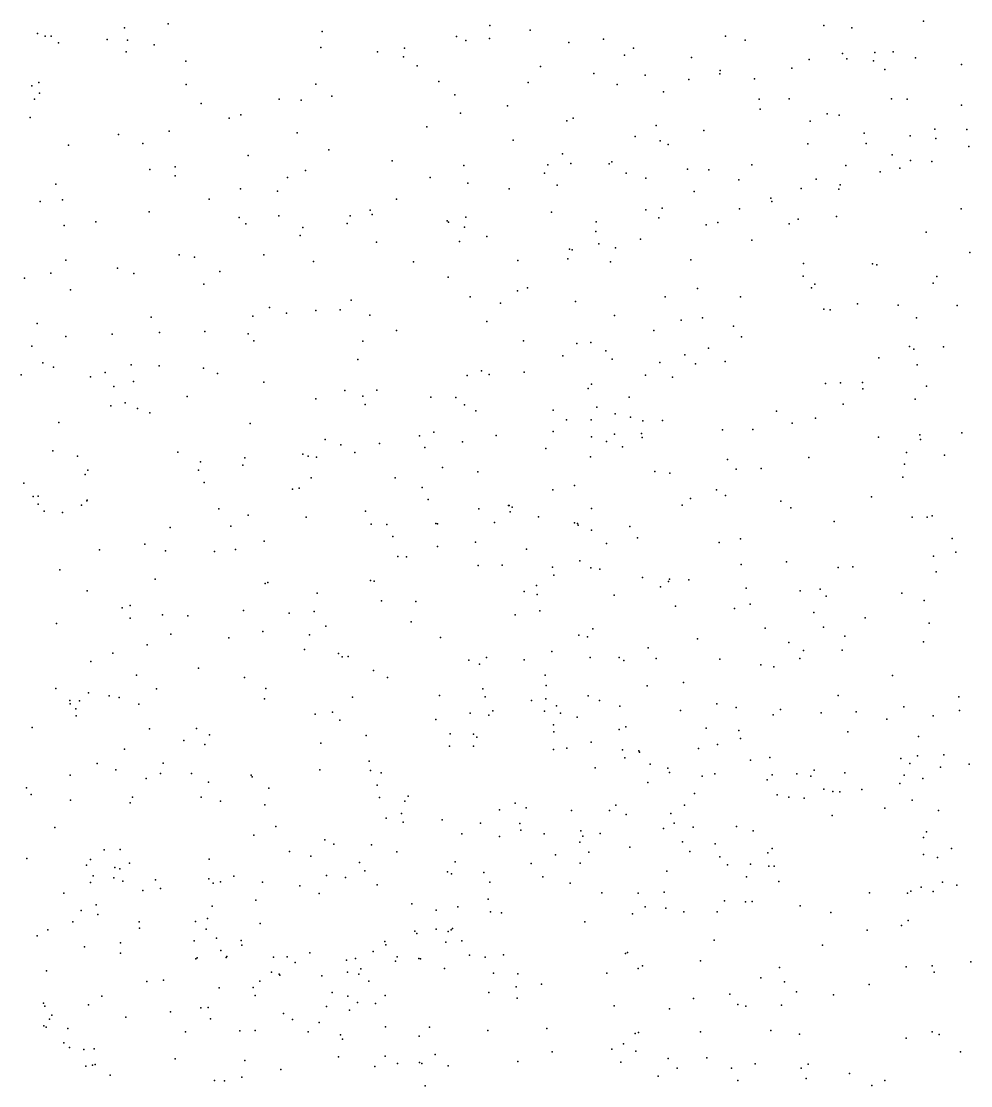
# Model space of a CAD drawing. Header units: metres. Extents: x -25 to 25, y -27.8 to 27.8.
# Drawn here: x 2.906 to 4.452, y 6.963 to 8.697 of the extents above; entities that cross this region are included whole.
import ezdxf

# ---------------------------------------------------------------- set-up
doc = ezdxf.new("R2010")
doc.units = ezdxf.units.M

msp = doc.modelspace()

# ---------------------------------------------------------------- linework, layer by layer
for p in [(3.1455, 8.6923, 18.7561), (3.6692, 8.69, 5.329), (4.2132, 8.6898, 4.2409), (4.3752, 8.6966, -15.7924), (2.9326, 8.6766, -0.9689), (2.945, 8.6722, 3.3346), (2.955, 8.6721, -11.7299), (3.0745, 8.6858, 18.2739), (3.396, 8.6801, 8.0147), (3.6151, 8.6717, 7.8586), (3.7346, 8.682, -7.7548), (4.0527, 8.6725, 6.804), (4.2584, 8.686, 13.0737), (2.9666, 8.6616, 18.4582), (3.046, 8.6668, 18.8812), (3.0789, 8.6659, 15.5041), (3.1225, 8.6583, 20.8143), (3.3937, 8.654, 5.1906), (3.5301, 8.6528, 8.2972), (3.6302, 8.6652, -0.7167), (3.6686, 8.6687, -15.0063), (3.7976, 8.6621, -7.9844), (3.854, 8.6674, 7.5718), (3.9031, 8.6526, -0.5689), (4.0848, 8.6661, -29.0152), (3.0768, 8.6468, 19.0888), (3.4861, 8.6466, 15.5395), (3.5287, 8.6386, -7.136), (3.8885, 8.6415, -0.6078), (3.9975, 8.6375, 8.4362), (4.2432, 8.6441, 4.5402), (4.2504, 8.6356, 22.7845), (4.2963, 8.6459, 15.3348), (4.3259, 8.6466, 22.3791), (4.3621, 8.6372, 8.4758), (3.1744, 8.6314, -0.8589), (3.5509, 8.6242, 3.8701), (3.7514, 8.6227, 15.597), (4.1607, 8.6205, 4.9038), (4.1893, 8.6345, 20.4758), (4.2939, 8.6323, -9.4104), (4.3126, 8.6183, 6.5284), (4.4371, 8.6261, -0.7146), (3.8387, 8.6118, -8.2819), (3.9221, 8.6089, 20.7288), (3.9931, 8.6017, 6.965), (4.0437, 8.6111, 13.1373), (4.0442, 8.6164, -9.0273), (4.1001, 8.603, -9.9484), (2.9232, 8.5913, 15.4948), (2.935, 8.5968, 20.7003), (3.1749, 8.5934, -29.3806), (3.3857, 8.5942, -0.7962), (3.586, 8.5984, 20.8657), (3.7317, 8.5968, -14.7879), (3.8765, 8.5939, -29.2094), (2.9277, 8.5699, 19.3943), (2.9359, 8.5795, 19.1032), (3.3263, 8.5697, -1.0295), (3.3619, 8.568, 3.7467), (3.4121, 8.5746, -6.8652), (3.6122, 8.577, -15.4144), (3.9521, 8.5817, 7.2701), (4.1077, 8.5698, 4.3427), (4.1564, 8.5704, -0.5077), (4.3234, 8.5705, -0.3524), (4.3485, 8.5699, -28.8395), (3.1993, 8.5626, 3.3861), (3.6977, 8.5591, -15.6471), (4.1092, 8.5537, 15.608), (4.4373, 8.5597, 20.0919), (2.9208, 8.5397, -0.8961), (3.2448, 8.5388, 3.5897), (3.2639, 8.5444, -6.224), (3.6213, 8.5467, -0.8313), (3.7948, 8.5346, 4.1245), (3.8051, 8.5387, -10.5727), (4.191, 8.5341, 13.1078), (4.2187, 8.5457, 22.6225), (4.238, 8.5435, 23.0177), (3.1472, 8.5178, -5.89), (3.3553, 8.5151, 20.9056), (3.5664, 8.5247, 13.3284), (3.94, 8.5271, 4.2096), (4.0179, 8.5189, -0.6027), (4.2785, 8.5141, -9.6296), (4.3937, 8.5207, 22.0542), (4.4461, 8.5202, -21.134), (3.0645, 8.5123, -5.6805), (3.1042, 8.4974, 15.4043), (3.707, 8.5028, 7.8097), (3.9058, 8.509, -10.3553), (3.9467, 8.5021, 5.5824), (4.1869, 8.4972, 8.3238), (4.2822, 8.4977, 22.2056), (4.3538, 8.5101, 23.3281), (4.3952, 8.5055, 8.3674), (2.9829, 8.495, 5.1381), (3.4069, 8.4873, 3.9626), (3.7876, 8.4809, 13.2692), (3.9595, 8.4961, -0.7343), (4.3244, 8.4793, 20.3419), (4.4492, 8.4926, 23.4585), (3.2759, 8.4779, 15.3994), (3.5099, 8.4693, 7.9895), (3.627, 8.4618, 4.21), (3.7635, 8.463, 5.5), (3.8008, 8.4648, -0.7129), (3.8636, 8.4644, 4.3507), (3.868, 8.4675, 7.6007), (4.0958, 8.4627, -15.8008), (4.2486, 8.4616, 15.5752), (4.3543, 8.4698, -15.8083), (4.3887, 8.4683, -9.219), (3.1153, 8.4549, 20.8317), (3.1568, 8.4446, 3.7095), (3.1569, 8.4597, 5.1345), (3.369, 8.4533, -11.1878), (3.7581, 8.4494, 20.8346), (3.8909, 8.449, 4.7106), (3.991, 8.4556, 4.862), (4.0257, 8.4548, 5.4383), (4.3046, 8.4515, -14.1084), (4.337, 8.4571, 13.0895), (2.9623, 8.4315, 3.2374), (3.3395, 8.4421, -6.4853), (3.572, 8.442, -7.5713), (3.6333, 8.4329, -0.7537), (3.7789, 8.4296, 15.5482), (3.9231, 8.4412, -14.222), (4.0745, 8.4383, -29.1636), (4.2003, 8.4395, 22.8798), (4.2399, 8.4304, -9.0364), (3.2631, 8.4235, 3.9854), (3.3233, 8.4198, 5.1689), (3.7006, 8.4239, 4.5324), (4.0017, 8.4194, 6.8934), (4.1761, 8.4243, 22.5181), (4.2373, 8.4234, -0.5342), (2.9369, 8.4033, 15.3352), (2.9732, 8.406, 13.8933), (3.2123, 8.4066, -11.3779), (3.5171, 8.4068, 4.3508), (3.9498, 8.3921, -8.4718), (4.1268, 8.4086, -0.8554), (4.1283, 8.4031, 6.5525), (3.1145, 8.3864, 3.8735), (3.2608, 8.3769, 20.8888), (3.3257, 8.3796, 4.185), (3.4417, 8.3799, 4.6471), (3.4742, 8.3891, 13.4719), (3.4773, 8.3821, 8.2057), (3.6299, 8.3775, 5.2789), (3.7695, 8.3856, 4.9188), (3.923, 8.3892, 7.4738), (3.9445, 8.3764, -10.1615), (4.0758, 8.3913, 13.1907), (4.2337, 8.3788, 23.1135), (4.4369, 8.3911, 15.4624), (2.9759, 8.3638, -5.5309), (3.0277, 8.3698, 3.4307), (3.2716, 8.3664, -0.7698), (3.3644, 8.3608, -7.0845), (3.4371, 8.3671, 4.8874), (3.5999, 8.3714, -1.0473), (3.6021, 8.3693, -29.4183), (3.6281, 8.3611, 7.8826), (3.8424, 8.3698, -29.3213), (4.0213, 8.3652, 5.6074), (4.0406, 8.3688, 15.6065), (4.1567, 8.3664, 22.6962), (4.1713, 8.3744, 22.3681), (3.3605, 8.3477, 13.5882), (3.6641, 8.3459, -7.9232), (3.8415, 8.3541, -8.2668), (3.9146, 8.3416, 5.1177), (4.3795, 8.3529, 8.2232), (3.4845, 8.337, 5.165), (3.6199, 8.338, 5.0698), (3.7991, 8.3255, 8.2228), (3.8031, 8.3245, 13.2978), (3.8464, 8.3343, -14.4807), (3.874, 8.3273, -0.7436), (4.0958, 8.3398, -0.6553), (2.9788, 8.3075, 20.7583), (3.1632, 8.3163, 15.2104), (3.1882, 8.3123, 4.1099), (3.301, 8.3161, 4.3479), (3.3821, 8.3055, -7.3241), (3.7145, 8.3071, -10.8247), (3.7963, 8.3099, -10.606), (3.9966, 8.3078, 5.8289), (4.451, 8.3199, 21.8836), (3.0631, 8.2947, 5.1259), (3.2295, 8.2892, 4.7178), (3.5446, 8.3048, -15.3316), (3.8654, 8.3048, 5.7024), (4.1801, 8.3023, -13.9994), (4.2921, 8.3016, -1.0789), (4.2993, 8.3001, 20.4175), (2.9115, 8.2782, -0.6977), (2.9544, 8.2861, 3.7216), (3.0893, 8.2858, -5.8245), (3.6014, 8.2798, -0.766), (4.1792, 8.2814, -9.6972), (4.3972, 8.2808, -28.8901), (2.9865, 8.259, 3.9123), (3.2035, 8.2686, -1.1992), (3.7144, 8.2576, -15.8121), (3.7304, 8.2624, 5.1589), (4.0074, 8.2613, -9.9421), (4.1928, 8.2623, -8.7295), (4.1982, 8.2684, 6.4748), (4.3911, 8.2699, 6.6602), (3.4435, 8.2421, 8.0439), (3.6373, 8.2478, 15.3618), (3.6863, 8.2377, 13.3694), (3.8086, 8.2403, 15.493), (3.9546, 8.2475, -15.8804), (4.0774, 8.248, 6.7048), (4.2676, 8.2363, 15.6927), (3.3104, 8.2304, -6.4571), (3.3382, 8.2212, -29.4544), (3.3856, 8.2256, -0.7464), (3.4257, 8.2264, 15.1997), (4.2129, 8.2278, 22.0782), (4.2236, 8.2265, -29.0936), (4.334, 8.2343, -9.5502), (4.4304, 8.2337, 13.0779), (2.9318, 8.2045, -5.6654), (3.1176, 8.2148, 4.954), (3.2835, 8.2161, 13.7095), (3.4736, 8.218, -1.1972), (3.6644, 8.2075, 5.3864), (3.872, 8.2175, -1.1387), (3.9808, 8.2096, 13.263), (4.0152, 8.2136, -0.7518), (4.3642, 8.2136, 23.472), (3.0542, 8.1868, 15.0292), (3.1312, 8.1898, 4.285), (3.2048, 8.1915, -0.7044), (3.2755, 8.1877, -6.7375), (3.5171, 8.1929, 8.206), (3.9363, 8.1927, 8.1175), (4.066, 8.2, -8.4638), (2.9233, 8.1674, 21.9111), (2.9789, 8.1834, 22.1591), (3.2847, 8.1759, 20.8862), (3.4623, 8.1753, 13.547), (3.724, 8.176, 7.7558), (3.8108, 8.1718, 7.6194), (3.8338, 8.1735, 5.283), (4.0792, 8.1824, -1.1961), (4.3527, 8.1667, 21.8832), (3.7879, 8.1514, 8.1381), (3.8581, 8.1596, 20.7785), (3.9866, 8.1531, 15.5627), (4.0253, 8.1642, 5.7096), (4.3594, 8.1625, -0.586), (4.4081, 8.1661, 15.6787), (2.9413, 8.1402, 5.1814), (2.9585, 8.1331, -0.5759), (3.0851, 8.1368, 4.4487), (3.1309, 8.1356, 22.0574), (3.4541, 8.1455, -11.3583), (3.8683, 8.1463, -14.0179), (3.9458, 8.1406, 7.0809), (4.0042, 8.1388, 5.8815), (4.0526, 8.1426, 22.3046), (4.3025, 8.1485, 8.054), (4.3652, 8.1371, -15.9778), (2.9062, 8.1208, 14.9714), (3.0187, 8.1175, 20.7602), (3.0428, 8.1245, 4.7073), (3.2029, 8.1317, 22.1959), (3.2257, 8.1229, -6.9862), (3.6322, 8.1197, 20.8615), (3.6555, 8.127, -11.1458), (3.6682, 8.1212, -29.3989), (3.725, 8.1248, 5.6191), (3.9228, 8.1203, 7.2473), (3.9664, 8.1171, 6.8778), (3.0567, 8.1019, 22.4891), (3.0891, 8.1101, -11.6209), (3.3009, 8.1085, 22.0037), (3.8294, 8.0982, -10.3529), (3.8348, 8.1057, 13.3184), (4.216, 8.1065, -1.348), (4.2401, 8.1074, -0.6928), (4.276, 8.1083, 6.7495), (4.2766, 8.0981, 20.4419), (4.3801, 8.1022, 20.3254), (3.1762, 8.0853, 14.926), (3.386, 8.0817, 13.6607), (3.4333, 8.0951, 15.0522), (3.4622, 8.0858, 22.2394), (3.4849, 8.0955, 22.0857), (3.5733, 8.0845, 13.487), (3.6137, 8.0836, 15.1946), (3.896, 8.0843, -10.1106), (4.3618, 8.0809, 13.082), (3.0521, 8.0702, 13.9144), (3.0754, 8.075, 21.8268), (3.0953, 8.0659, -1.361), (3.466, 8.0721, 21.8718), (3.6281, 8.0718, 22.1372), (3.7724, 8.0634, 5.7868), (3.8435, 8.068, -15.998), (4.2447, 8.0731, 23.1874), (3.1155, 8.0587, -0.5895), (3.6461, 8.0621, 21.8817), (3.7938, 8.0473, -10.8113), (3.8341, 8.0476, 22.1806), (3.8733, 8.0571, -1.3347), (3.898, 8.0515, 8.0463), (3.9184, 8.046, 22.0339), (3.9505, 8.0463, -14.7664), (4.1362, 8.0613, 22.8852), (4.1992, 8.0501, 23.0267), (2.9673, 8.0429, 4.9931), (3.279, 8.0413, -7.4038), (3.7725, 8.0285, 21.7538), (4.0483, 8.031, 21.941), (4.0973, 8.0316, -0.7733), (4.1613, 8.0418, 20.5419), (3.4011, 8.0154, 22.5683), (3.5549, 8.0213, 22.4328), (3.5779, 8.0273, -15.5881), (3.6247, 8.0115, 21.6595), (3.6793, 8.022, -8.0612), (3.8347, 8.0196, 5.4095), (3.859, 8.0123, 15.3969), (3.8724, 8.0238, -0.8071), (3.9161, 8.0253, 21.8557), (3.9173, 8.0185, 5.9519), (4.302, 8.0189, 23.4182), (4.3696, 8.0232, 6.874), (4.3705, 8.0156, -13.8604), (4.4375, 8.0261, 23.8253), (2.9577, 7.9969, -11.4978), (3.1613, 7.9947, 22.7513), (3.4263, 8.0068, 20.8579), (3.4492, 7.9944, -11.5525), (3.4895, 8.0088, 8.2203), (3.5633, 8.0022, -7.8842), (3.7602, 8.0006, 22.3698), (3.8853, 8.0035, -15.1266), (4.3475, 7.994, -9.5581), (2.9975, 7.9881, 22.8005), (3.1982, 7.979, -6.6726), (3.2703, 7.9856, -29.3915), (3.3645, 7.9912, 21.6278), (3.3736, 7.9884, -7.5928), (3.3869, 7.9867, 14.9316), (3.8332, 7.9872, 20.7574), (4.0561, 7.9828, 22.7195), (4.1884, 7.9863, 7.9822), (4.4095, 7.9901, -1.6511), (3.0143, 7.9653, 8.4178), (3.195, 7.9653, -7.2109), (3.2671, 7.9734, 20.8262), (3.5921, 7.9699, -15.8718), (3.6494, 7.9626, -1.4082), (3.9378, 7.9633, 22.4837), (3.9625, 7.9605, 21.6912), (4.0704, 7.9668, 13.2165), (4.1109, 7.9683, 6.8065), (4.3444, 7.9751, 23.6993), (2.9105, 7.9444, 4.2507), (3.0103, 7.9582, 14.8355), (3.2042, 7.9453, -6.4519), (3.378, 7.9528, -1.4167), (3.5152, 7.953, 21.5383), (4.3415, 7.9539, 7.9677), (3.3476, 7.9343, -11.7492), (3.3587, 7.9362, 22.7852), (3.5587, 7.9369, 13.6079), (3.7715, 7.9333, -14.0483), (3.8069, 7.9406, 7.3943), (4.0385, 7.9336, -29.1709), (4.0529, 7.9244, -13.792), (2.9253, 7.9223, 20.6145), (2.9335, 7.9231, 4.6136), (2.9338, 7.91, 4.4136), (3.0044, 7.9086, 14.0131), (3.0128, 7.9155, 21.5603), (3.0137, 7.9167, -6.0164), (3.5689, 7.9177, -0.7785), (3.6995, 7.9077, 22.598), (3.7005, 7.9078, -16.0917), (3.9822, 7.9082, 5.8398), (3.9957, 7.9194, 5.6765), (4.1431, 7.9149, -8.396), (4.2907, 7.922, -16.1858), (2.9434, 7.8987, -0.4), (2.9732, 7.8967, -1.6454), (3.2278, 7.9023, 21.5228), (3.2757, 7.8921, 14.8181), (3.4668, 7.8985, 7.8961), (3.6515, 7.9022, 21.4707), (3.7022, 7.8977, 5.8553), (3.7054, 7.905, 15.1805), (3.7483, 7.8894, 5.4614), (3.8347, 7.9032, -11.2465), (4.1592, 7.9041, 22.9574), (4.3893, 7.8908, 21.7433), (3.2475, 7.8743, 8.0741), (3.3699, 7.889, -12.3149), (3.4757, 7.8772, 13.7609), (3.5012, 7.8768, 20.8126), (3.5813, 7.8787, -11.7698), (3.5837, 7.878, -29.3243), (3.6768, 7.8799, 8.1126), (3.807, 7.8796, -10.4621), (3.8121, 7.8783, 7.2534), (3.8128, 7.8758, -29.251), (3.8974, 7.8735, -14.3076), (4.23, 7.8817, 23.161), (4.3568, 7.8891, 23.8973), (4.3811, 7.8886, -28.7424), (3.1484, 7.8718, 8.5095), (3.5113, 7.8571, -12.0425), (3.8348, 7.8678, -10.9235), (3.9095, 7.855, 7.9995), (3.1075, 7.8451, -6.2495), (3.3019, 7.8495, 22.935), (3.5838, 7.8408, 5.6119), (3.6459, 7.8483, 15.0482), (3.8591, 7.8462, 6.99), (4.0424, 7.8478, -0.7993), (4.0772, 7.8533, 21.622), (4.4218, 7.8541, -21.2193), (3.0336, 7.8354, 8.6234), (3.141, 7.8341, 22.9931), (3.221, 7.8329, -0.5862), (3.255, 7.8362, 13.9542), (3.5191, 7.8249, 8.2272), (3.5335, 7.8243, -12.5271), (3.7289, 7.8367, 13.496), (4.3917, 7.8253, -20.8971), (4.428, 7.8318, 20.2826), (2.969, 7.8029, 14.7604), (3.6499, 7.8099, -15.5632), (3.6892, 7.8108, -0.7922), (3.7714, 7.8072, 22.7154), (3.8158, 7.8177, -11.653), (3.8335, 7.8064, 20.675), (3.8485, 7.8042, -10.1604), (4.0782, 7.8118, -1.7128), (4.1521, 7.8163, 20.4983), (4.2365, 7.8069, 23.3116), (4.2605, 7.8079, -9.6417), (3.1241, 7.7879, -6.8769), (3.4748, 7.7858, 22.9571), (3.7735, 7.7943, 6.0693), (3.918, 7.7908, 15.3841), (3.9619, 7.7881, -8.2957), (3.9931, 7.7869, 20.5859), (4.3959, 7.7996, -1.8643), (3.0136, 7.769, 23.0709), (3.3033, 7.7809, 21.3619), (3.3074, 7.7824, 8.4279), (3.481, 7.7847, 14.8827), (3.7449, 7.7776, -16.2823), (3.9471, 7.7754, 21.4411), (3.9602, 7.7839, 22.7188), (4.0868, 7.7732, -14.6536), (4.1746, 7.7686, -0.7522), (4.2071, 7.7714, 23.6721), (3.3879, 7.7651, 7.884), (3.4929, 7.7525, 13.8563), (3.5484, 7.7514, -0.7474), (3.7251, 7.7677, 21.3533), (3.746, 7.7626, -13.6691), (3.8717, 7.7616, -15.3379), (4.217, 7.7603, 21.6127), (4.3398, 7.7651, -28.5603), (4.3766, 7.753, 15.6711), (3.0704, 7.7409, -11.5208), (3.0835, 7.7448, 8.1423), (3.2679, 7.7367, 14.7544), (3.3829, 7.7352, -1.662), (3.7505, 7.7361, -12.323), (3.9716, 7.7441, 13.2697), (4.0674, 7.7399, 15.5034), (4.093, 7.7471, -16.328), (4.1967, 7.7338, -13.636), (3.0837, 7.7243, 21.367), (3.1361, 7.7297, -1.7631), (3.1772, 7.7283, 23.101), (3.3423, 7.7326, -0.6311), (3.5409, 7.7183, 7.6863), (3.7102, 7.7297, 22.8571), (4.2804, 7.7251, 7.0209), (4.3845, 7.716, -28.2668), (2.9637, 7.7158, 20.4774), (3.2994, 7.7028, -12.1971), (3.4019, 7.7111, -29.1984), (3.837, 7.7068, 5.9578), (4.1174, 7.7078, -14.9514), (4.2124, 7.7097, 23.9075), (3.1497, 7.6984, -7.1281), (3.2443, 7.6923, -7.3957), (3.3756, 7.6974, 23.1046), (3.5887, 7.693, 14.945), (3.8139, 7.6966, 13.4995), (3.828, 7.6938, 5.5568), (4.0074, 7.6909, 6.8399), (4.1562, 7.6846, -28.8586), (4.247, 7.6951, 20.3859), (4.3756, 7.6855, 24.1608), (3.0552, 7.6674, -1.9591), (3.111, 7.6809, 14.1094), (3.3671, 7.6735, 14.0233), (3.4228, 7.6666, 5.6374), (3.7699, 7.6698, -29.1085), (3.9269, 7.6759, -11.1697), (4.1797, 7.6716, 21.4909), (4.243, 7.6724, 13.0479), (3.0195, 7.6536, -29.0983), (3.4288, 7.6612, 21.2318), (3.4385, 7.6619, -7.6749), (3.6347, 7.6559, 23.0256), (3.6524, 7.6492, -13.9322), (3.6638, 7.6605, 7.3987), (3.7248, 7.6565, 7.1366), (3.8326, 7.6602, -10.6598), (3.8798, 7.6605, 7.9968), (3.8876, 7.6556, 20.5766), (3.9398, 7.6588, -10.0193), (4.0439, 7.6575, -15.171), (4.1107, 7.6482, 23.6929), (4.174, 7.6584, 23.0804), (3.0939, 7.6315, -0.472), (3.195, 7.6427, 20.5963), (3.4797, 7.639, 20.6593), (3.7594, 7.6315, -15.4751), (4.1314, 7.6448, 7.8973), (4.3247, 7.6309, -21.1598), (3.2699, 7.6275, -11.9085), (3.5025, 7.6276, 8.2509), (3.7607, 7.6148, 6.6866), (3.9251, 7.6141, -12.3821), (3.9846, 7.6194, -11.4823), (2.9626, 7.6096, 23.2363), (3.0159, 7.6026, 14.7121), (3.0491, 7.598, -10.6547), (3.0658, 7.5952, 8.0756), (3.1262, 7.6093, 10.9515), (3.3045, 7.6097, 8.4826), (3.4456, 7.5957, 7.7147), (3.587, 7.5984, -16.2988), (3.6576, 7.6091, -12.7849), (3.6615, 7.5961, 6.4025), (3.8294, 7.598, -14.1568), (4.2365, 7.5986, 7.1155), (4.4329, 7.5961, -20.882), (2.9853, 7.5902, 20.3529), (2.9857, 7.5848, 8.8366), (3.0012, 7.5895, 5.5519), (3.0978, 7.5841, 20.4817), (3.3022, 7.5931, 5.8934), (3.7372, 7.5901, 15.1212), (3.7602, 7.593, 21.2205), (3.7779, 7.5814, -13.4164), (3.8479, 7.5904, 15.2653), (3.8806, 7.5812, -8.2441), (4.0386, 7.5845, -12.1751), (4.0704, 7.5788, -9.8725), (4.3432, 7.5799, 15.5804), (2.9949, 7.5768, 21.3011), (2.9953, 7.5651, -11.1139), (3.3848, 7.5682, -0.5956), (3.4129, 7.5713, -12.6388), (3.637, 7.5698, 13.8572), (3.6673, 7.5665, 8.1149), (3.6739, 7.5736, -8.0088), (3.7583, 7.573, 6.8602), (3.7841, 7.5693, 6.2826), (3.8113, 7.5628, 6.1279), (3.9797, 7.5738, 22.8989), (4.1303, 7.5668, -1.7522), (4.1424, 7.5756, 24.0839), (4.2087, 7.5699, -28.3052), (4.2655, 7.5717, 24.2113), (4.3909, 7.565, -16.3738), (4.4337, 7.5737, 12.9669), (2.924, 7.546, -6.7055), (3.1151, 7.5438, 5.7226), (3.1915, 7.5448, 14.7189), (3.4249, 7.5584, -29.0337), (3.5813, 7.5592, -13.5124), (3.773, 7.5504, 6.5034), (3.8795, 7.543, 5.7661), (3.8905, 7.5471, -10.8411), (4.0217, 7.5451, 23.9107), (4.3158, 7.5596, 7.7686), (3.2129, 7.5341, -0.4969), (3.4679, 7.533, 6.3438), (3.6045, 7.5361, 21.157), (3.6425, 7.5352, 20.5656), (3.6481, 7.5302, 23.1358), (3.7733, 7.5391, 13.6707), (4.0745, 7.5413, 23.4166), (4.0776, 7.5284, 7.1375), (4.252, 7.5389, 21.3981), (4.3673, 7.5315, 7.3976), (3.0743, 7.5108, 14.1726), (3.1708, 7.5248, 21.214), (3.205, 7.5183, -7.2229), (3.3937, 7.5205, 5.6946), (3.6037, 7.516, 7.2932), (3.6426, 7.5159, -1.6754), (3.7726, 7.5103, 5.6263), (3.7948, 7.5123, -13.1839), (3.8344, 7.5225, 23.0266), (3.8853, 7.5099, -12.9468), (3.912, 7.5084, -28.8442), (4.0089, 7.5118, -12.6923), (4.0397, 7.5186, -14.449), (3.4729, 7.4915, 6.4927), (3.8889, 7.4968, -0.6844), (3.9127, 7.5062, -16.4428), (4.0936, 7.493, 21.2667), (4.1252, 7.4971, 13.1367), (4.3384, 7.4958, 7.5851), (4.3655, 7.4998, 25.2158), (4.4082, 7.5017, -13.0469), (3.0295, 7.4873, -6.9515), (3.0603, 7.4771, -10.8416), (3.1373, 7.488, 8.7723), (3.3925, 7.4775, 23.2929), (3.4748, 7.4759, 7.5411), (3.8406, 7.4804, 5.9995), (3.9304, 7.4867, 23.7913), (3.9588, 7.48, 23.6051), (4.1974, 7.4765, -13.0331), (4.3531, 7.4874, 20.2624), (4.4029, 7.4815, 25.4194), (4.4499, 7.4867, 21.4436), (2.986, 7.4683, 10.9765), (3.1093, 7.4631, 5.5467), (3.133, 7.4714, 7.9225), (3.1831, 7.4713, -11.6307), (3.211, 7.4574, 6.1759), (3.2803, 7.4686, -28.905), (3.2824, 7.4657, 8.5466), (3.4921, 7.4724, 14.8709), (3.9265, 7.4566, 20.4655), (3.9619, 7.4729, -11.313), (4.0151, 7.4671, -28.6333), (4.0355, 7.471, 7.9089), (4.1205, 7.4609, 25.3012), (4.1291, 7.4692, 25.1205), (4.169, 7.4709, 7.2798), (4.192, 7.4667, 24.3435), (4.2472, 7.4721, 25.0134), (4.344, 7.4687, -27.9999), (4.3743, 7.4631, 24.4211), (2.9147, 7.4477, -10.1642), (3.3094, 7.4473, -12.4297), (3.4856, 7.4521, 8.2881), (4.0024, 7.4388, 23.0679), (4.213, 7.4458, 25.4668), (4.2278, 7.4417, 7.4211), (4.2392, 7.4412, 7.6966), (4.2748, 7.4454, 15.4865), (4.3369, 7.4548, 12.9839), (2.9224, 7.4371, 14.2143), (2.9863, 7.4276, 8.0148), (3.0837, 7.4235, 20.278), (3.0873, 7.4326, 6.082), (3.1992, 7.4328, 23.3668), (3.2307, 7.4264, 7.795), (3.4897, 7.4323, 21.1049), (3.5307, 7.4262, -0.5874), (3.5363, 7.4342, -15.6878), (3.7106, 7.4228, -28.8259), (4.1368, 7.4363, -12.0449), (4.1561, 7.4329, 24.8925), (4.1812, 7.431, 20.3656), (4.3569, 7.4279, 24.8362), (3.3028, 7.4203, -12.2094), (3.5252, 7.4062, -13.1148), (3.6849, 7.4121, 13.8766), (3.7285, 7.4152, 21.1119), (3.802, 7.4108, 6.2384), (3.864, 7.4111, 7.9977), (3.8745, 7.4196, -10.463), (3.891, 7.4044, 15.3241), (3.9638, 7.4062, 24.9774), (3.986, 7.4196, 25.2251), (4.3121, 7.4148, 21.2853), (4.3996, 7.411, 24.5867), (3.5004, 7.3983, -16.0756), (3.5283, 7.3918, 20.4952), (3.5915, 7.396, 23.2808), (3.6542, 7.3902, 8.1389), (3.718, 7.3899, -14.069), (3.9691, 7.3906, 24.3165), (4.2267, 7.4027, 24.7082), (2.9606, 7.3833, 20.0918), (3.2849, 7.371, -0.5047), (3.3205, 7.3851, 7.6478), (3.6237, 7.3732, 5.7778), (3.7197, 7.3788, 6.5433), (3.7578, 7.3729, -16.5434), (3.8172, 7.3779, 23.6398), (3.8488, 7.3737, 24.156), (3.9519, 7.3817, -11.095), (4.0001, 7.3836, 25.4816), (4.0708, 7.3848, 24.6855), (4.0982, 7.3781, 7.8028), (4.3802, 7.3765, -0.4411), (3.4006, 7.3631, 8.4031), (3.4153, 7.3561, 7.4615), (3.4763, 7.3549, 14.0981), (3.685, 7.3684, 7.1655), (3.8156, 7.3594, 25.1215), (3.8206, 7.369, 23.1768), (3.9828, 7.3602, 24.5141), (4.0363, 7.3567, -8.5818), (4.3751, 7.367, -12.4683), (3.0413, 7.3467, 14.2738), (3.067, 7.3476, 6.247), (3.3431, 7.3444, 14.7896), (3.3779, 7.3367, 20.4231), (3.5179, 7.3436, -28.8611), (3.7762, 7.3389, -8.3875), (3.8304, 7.3433, 25.3177), (3.8974, 7.3515, 7.2673), (3.9951, 7.3442, -11.6278), (4.0438, 7.3354, -16.4364), (4.1219, 7.3422, -14.6666), (4.1287, 7.3492, 25.6774), (4.3754, 7.3395, 20.2095), (4.3981, 7.3346, 15.3883), (4.4209, 7.3491, -1.6169), (2.9154, 7.3329, 6.0049), (3.0122, 7.3219, 14.7187), (3.0191, 7.3311, 7.8905), (3.0585, 7.3183, 8.8771), (3.0824, 7.325, -0.5644), (3.2122, 7.3318, 8.7145), (3.457, 7.3263, -12.8998), (3.6128, 7.3274, 15.037), (3.7363, 7.3248, 6.3989), (3.8161, 7.3251, 20.4554), (4.056, 7.3223, 7.4595), (4.0938, 7.3235, 21.1184), (4.1235, 7.3206, 13.205), (4.1323, 7.3205, -28.2279), (3.0231, 7.3046, -11.2579), (3.0568, 7.3011, 24.6347), (3.0668, 7.3158, -10.4689), (3.2115, 7.2999, 6.556), (3.2522, 7.3039, 21.1074), (3.4034, 7.3053, 23.3957), (3.4341, 7.302, -7.5508), (3.4654, 7.3127, 5.8439), (3.6002, 7.3113, 6.7539), (3.6069, 7.3076, 21.0685), (3.6596, 7.3098, 5.9529), (3.7557, 7.3029, 24.8078), (3.9574, 7.3124, 13.4531), (4.0873, 7.3028, 20.3686), (3.0188, 7.2938, 24.8376), (3.0715, 7.2958, 24.3082), (3.1245, 7.2981, 6.4257), (3.1331, 7.2839, 23.537), (3.2186, 7.2925, 20.2866), (3.2307, 7.295, 11.0517), (3.2988, 7.2943, 8.5851), (3.3596, 7.2884, 14.2008), (3.4856, 7.2901, 14.9221), (3.6691, 7.2945, 23.9445), (3.8001, 7.2924, 24.4088), (4.14, 7.2954, -0.477), (4.3716, 7.2862, -15.1782), (4.4062, 7.294, -9.6674), (4.4296, 7.2896, 26.6181), (2.9754, 7.2765, -28.9177), (3.1042, 7.2805, 20.1798), (3.2881, 7.2651, 7.5368), (3.3911, 7.2757, -13.6772), (3.6667, 7.2668, 24.1744), (3.8513, 7.2769, 13.6729), (3.9107, 7.2766, -0.4856), (3.953, 7.2779, 25.6471), (4.2872, 7.2771, 25.9412), (4.3491, 7.2764, 26.4783), (4.3546, 7.2795, 26.0879), (4.391, 7.279, -16.3901), (3.0037, 7.2479, 23.7825), (3.028, 7.2574, 24.0618), (3.2171, 7.255, 14.3057), (3.5421, 7.259, 8.2637), (3.582, 7.2485, -0.4539), (3.6168, 7.2542, 14.0143), (3.9223, 7.2543, -28.6707), (3.956, 7.2517, -11.3874), (4.0512, 7.2641, -1.5266), (4.0854, 7.2624, -10.0265), (4.0961, 7.2629, -15.0935), (4.1744, 7.2555, -27.854), (3.0309, 7.2418, -11.0462), (3.2096, 7.2353, 24.4313), (3.6702, 7.2462, 25.2284), (3.6883, 7.2442, 6.201), (3.9013, 7.2428, 7.923), (3.9849, 7.2457, -10.6949), (4.0391, 7.2462, 7.7094), (4.2244, 7.245, -27.6226), (4.3501, 7.232, -27.1419), (2.9492, 7.2167, -0.7014), (2.99, 7.2299, 25.0728), (3.0982, 7.2296, 10.9147), (3.0988, 7.2191, 7.6856), (3.19, 7.2301, 5.7217), (3.2071, 7.2176, 24.2437), (3.2953, 7.2268, 23.5076), (3.5472, 7.2144, -16.3546), (3.5817, 7.2178, -15.528), (3.6013, 7.2141, 23.6495), (3.6063, 7.2168, 25.0063), (3.6085, 7.219, 6.5676), (3.8238, 7.2294, -14.2314), (4.2836, 7.2159, -14.99), (4.3396, 7.2237, 21.0848), (2.9322, 7.2071, 7.825), (3.1877, 7.1986, 24.7847), (3.224, 7.2029, 14.7357), (3.2641, 7.1992, -7.2065), (3.4982, 7.1978, -15.9994), (3.5504, 7.2104, -1.6166), (3.5974, 7.1967, 24.7295), (3.6233, 7.1987, 6.3823), (4.0346, 7.1999, -0.3979), (3.009, 7.1889, 20.0247), (3.0678, 7.1787, 14.5126), (3.0679, 7.1955, 5.593), (3.2313, 7.183, 24.031), (3.2652, 7.1916, -0.5342), (3.3758, 7.1789, 24.4845), (3.4794, 7.1813, 24.289), (3.4996, 7.1921, -13.9632), (3.8932, 7.1797, 15.3188), (4.2108, 7.1918, 15.3238), (3.1902, 7.1692, 5.8805), (3.1924, 7.1709, 23.8048), (3.2396, 7.1716, 14.4987), (3.2409, 7.1734, 7.4181), (3.3171, 7.1721, 6.0397), (3.3391, 7.1728, 24.1661), (3.3524, 7.1635, 24.7396), (3.4355, 7.1674, 23.7511), (3.4504, 7.17, 23.5316), (3.5153, 7.1655, 20.4988), (3.518, 7.1728, 7.1472), (3.5535, 7.1697, 24.4841), (3.5562, 7.1695, -8.08), (3.6362, 7.1754, 15.1452), (3.6616, 7.1721, 7.2418), (3.6914, 7.1758, 20.9601), (3.89, 7.1779, -15.2594), (4.0121, 7.1659, 20.997), (4.4522, 7.1643, -12.3507), (2.9472, 7.1497, 14.6465), (3.3136, 7.1475, 7.1933), (3.3263, 7.1445, -11.8314), (3.4372, 7.1478, 25.014), (3.4557, 7.1442, -15.7368), (3.4591, 7.1533, 6.2033), (3.5954, 7.1536, 25.3412), (3.6751, 7.1461, 8.091), (3.7145, 7.1449, -28.8368), (3.8599, 7.1463, 20.4373), (3.9105, 7.1538, 7.5415), (3.918, 7.158, 13.5762), (4.1409, 7.1553, 26.0531), (4.3472, 7.1565, 20.1922), (4.3894, 7.1582, 26.8052), (4.3928, 7.1477, 15.2599), (3.1104, 7.1323, 6.7115), (3.138, 7.1347, 25.0334), (3.2946, 7.1328, -1.7358), (3.3273, 7.1427, -12.3606), (3.3954, 7.1417, 14.6894), (3.4719, 7.1331, 14.9713), (3.7534, 7.1283, 20.5998), (4.1102, 7.1382, -28.4559), (4.149, 7.1319, 26.5226), (4.2866, 7.1273, -9.8772), (3.2284, 7.1221, 6.8782), (3.2838, 7.1227, 11.173), (3.2873, 7.1095, 25), (3.4124, 7.1148, -12.65), (3.4986, 7.1098, 14.2171), (3.6673, 7.1145, -0.4476), (3.7122, 7.1235, 25.5772), (4.0602, 7.1119, -10.4061), (4.1684, 7.1156, -28.1896), (4.2289, 7.1108, 13.2421), (2.9421, 7.0972, -6.9293), (2.9447, 7.0922, 11.1966), (3.0158, 7.0945, -11.2837), (3.0375, 7.1084, 25.2054), (3.4378, 7.1084, -0.4774), (3.4538, 7.0981, 8.4033), (3.4832, 7.0967, -12.9223), (3.7136, 7.1052, 7.3818), (3.8714, 7.093, 20.8592), (4.0009, 7.1046, -11.0604), (4.0728, 7.0948, 13.3536), (4.0862, 7.0923, 26.3142), (4.1443, 7.0941, -27.4689), (2.9557, 7.0778, 5.5456), (3.149, 7.0829, 21.1199), (3.1983, 7.0897, -0.6576), (3.2104, 7.0902, 8.745), (3.3334, 7.0805, -13.8693), (3.4031, 7.0915, -13.4909), (3.4405, 7.0858, 6.3872), (3.9617, 7.0877, -11.6575), (2.9431, 7.0602, -10.2883), (2.9469, 7.0582, -0.7947), (2.9519, 7.0713, 21.265), (3.0762, 7.0741, -1.886), (3.2142, 7.0717, 6.1519), (3.3477, 7.0705, -12.0754), (3.3911, 7.0655, 11.0185), (3.4992, 7.0588, -7.7029), (3.5709, 7.0579, -8.4284), (2.9821, 7.0557, 25.3575), (3.1738, 7.0504, 7.0664), (3.2619, 7.0521, -11.4647), (3.287, 7.0527, 20.4008), (3.3735, 7.0505, 6.9743), (3.4258, 7.0454, -7.3779), (3.554, 7.0434, 14.4634), (3.6659, 7.0525, 14.0112), (3.7621, 7.0557, 7.9081), (3.9056, 7.0476, 20.589), (3.9113, 7.0494, -14.5134), (4.0124, 7.0503, -28.6716), (4.127, 7.0524, 20.3159), (4.1733, 7.0469, 26.7507), (4.3469, 7.0403, 26.9067), (4.3897, 7.0505, 13.2861), (4.4007, 7.0459, -1.2214), (2.9752, 7.0324, 7.5121), (2.9845, 7.0249, -11.0782), (3.0249, 7.0229, -28.9099), (3.4291, 7.0383, 25.2809), (3.8676, 7.0225, 13.6513), (3.8869, 7.0307, 25.8836), (3.0078, 7.0216, 8.956), (3.1565, 7.0065, 11.2694), (3.4226, 7.0098, -1.5978), (3.4987, 7.011, -15.4833), (3.5799, 7.0133, 25.5247), (3.7707, 7.0181, 25.7543), (3.907, 7.0191, -1.3083), (3.9597, 7.0072, 26.052), (4.0223, 7.008, 26.5623), (4.4354, 7.018, -16.0099), (3.0113, 6.9947, 19.9476), (3.0221, 6.996, -10.6982), (3.0265, 6.9973, 7.3374), (3.2702, 7.0038, -28.9342), (3.329, 6.9893, 10.8165), (3.4817, 6.994, -11.8727), (3.5186, 6.9988, 14.8985), (3.5548, 7.0003, -11.5669), (3.5584, 6.9987, 15.1158), (3.6015, 6.9953, 7.3443), (3.7149, 7.0024, -16.6307), (3.8824, 7.0013, -0.276), (3.9741, 6.9911, 26.3915), (4.0627, 6.9913, -10.8564), (4.1014, 6.9984, -10.6262), (4.1762, 6.9911, -0.2505), (4.1873, 6.9976, -10.2598), (3.0508, 6.9797, 10.8356), (3.2206, 6.9713, 20.6284), (3.2372, 6.9705, 21.0201), (3.2654, 6.9764, 6.3509), (3.943, 6.9782, -14.8538), (4.0728, 6.971, 15.2769), (4.1844, 6.9747, 20.8144), (4.255, 6.9828, -12.1334), (4.3124, 6.9713, 15.1912), (3.5638, 6.9627, 8.1606), (4.2913, 6.9632, -10.0541)]:
    msp.add_point(p)

doc.saveas('drawing.dxf')
